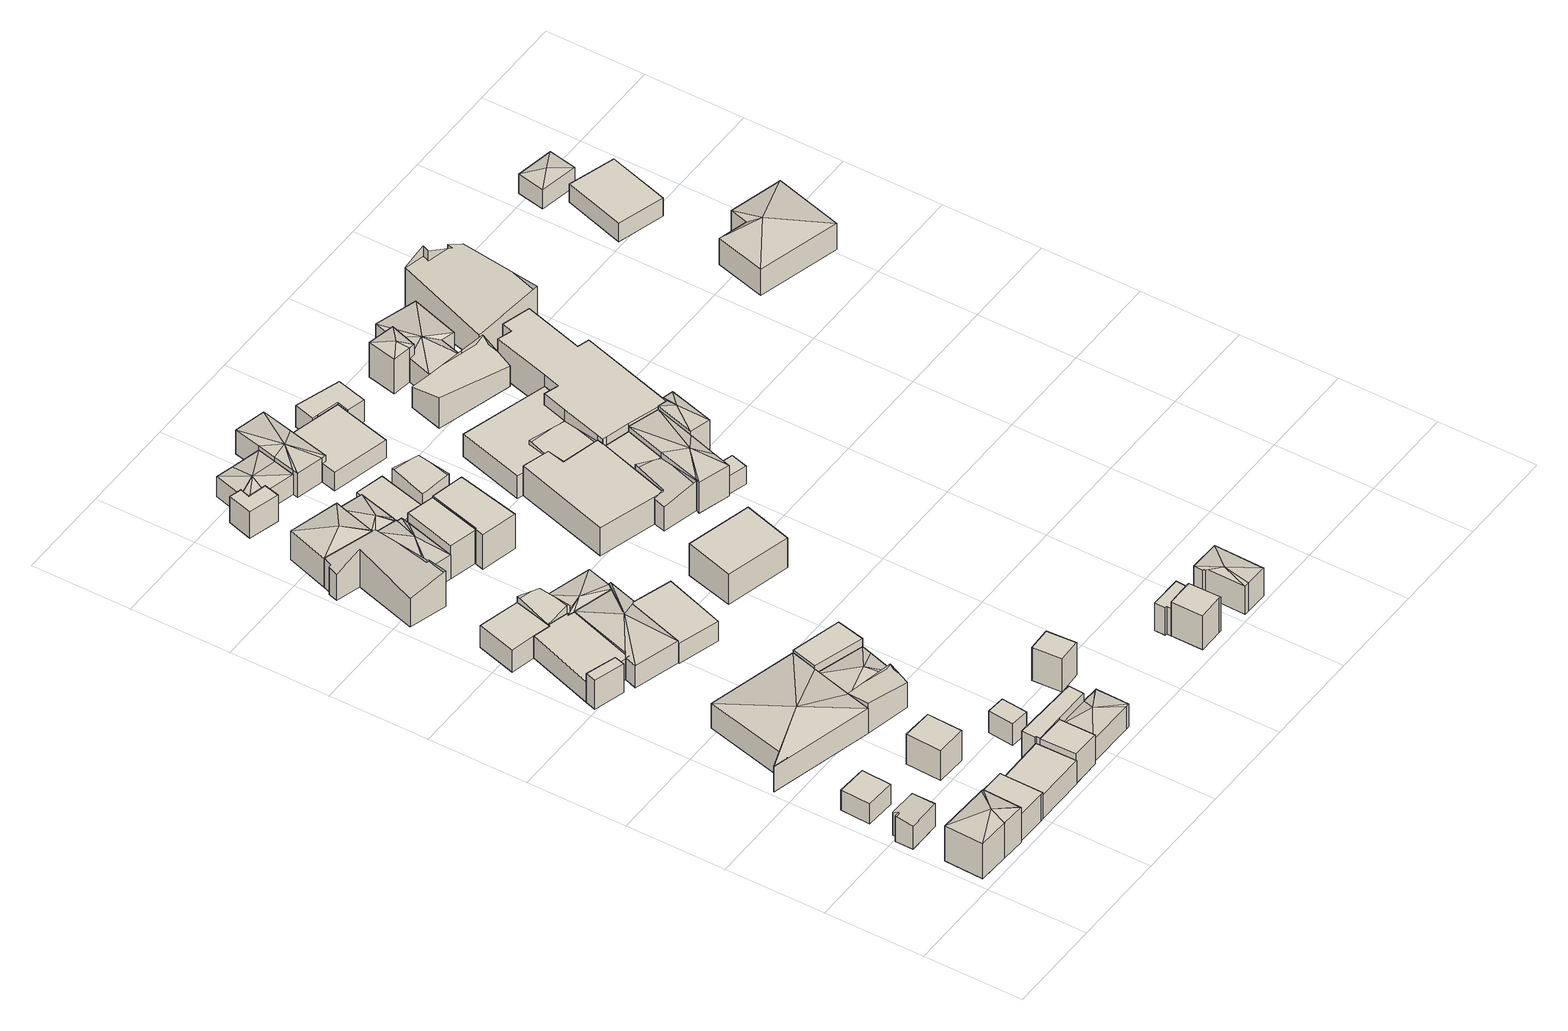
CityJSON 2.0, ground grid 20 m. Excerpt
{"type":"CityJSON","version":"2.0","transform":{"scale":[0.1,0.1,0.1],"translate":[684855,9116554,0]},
"CityObjects":{
"building1":{"type":"Building","attributes":{"Building Type":"Residential","Roof Shape":"hip","Roof Material":"Concrete Glazed Tile","Roof Material Code":"1","Roof Direction":"west","Building Height":7.99,"Roof Slope":28.2,"Footprint Area":88.3,"Solar PV Capacity Low":11.06,"Solar PV Capacity High":14.52,"Solar Annual Energy Low":15941,"Solar Annual Energy High":21009,"Suitable PV Area":66},"geometry":[{"type":"MultiSurface","lod":"2.2","boundaries":[[[0,1,2,3,4,5,6]],[[6,5,7,8]],[[5,4,9,7]],[[4,3,10,9]],[[3,2,11,10]],[[2,1,12,11]],[[1,0,13,12]],[[0,6,8,13]],[[8,7,14]],[[7,9,14]],[[9,10,14]],[[10,11,14]],[[11,12,14]],[[12,13,14]],[[13,8,14]]]}]},
"building2":{"type":"Building","attributes":{"Building Type":"Residential","Roof Shape":"gable","Roof Material":"Concrete Glazed Tile","Roof Material Code":"1","Roof Direction":"west","Building Height":5.23,"Roof Slope":26.5,"Footprint Area":31.13,"Solar PV Capacity Low":3.9,"Solar PV Capacity High":5.12,"Solar Annual Energy Low":5621,"Solar Annual Energy High":7408,"Suitable PV Area":23.27},"geometry":[{"type":"MultiSurface","lod":"2.2","boundaries":[[[15,16,17,18,19,20]],[[20,19,21,22]],[[19,18,23,21]],[[18,17,24,23]],[[17,16,25,24]],[[16,15,26,25]],[[15,20,22,26]],[[22,21,23,24,25,26]]]}]},
"building3":{"type":"Building","attributes":{"Building Type":"Residential","Roof Shape":"flat","Roof Material":"Concrete Glazed Tile","Roof Material Code":"1","Roof Direction":"west","Building Height":4.61,"Roof Slope":7.3,"Footprint Area":36.69,"Solar PV Capacity Low":4.59,"Solar PV Capacity High":6.03,"Solar Annual Energy Low":6623,"Solar Annual Energy High":8729,"Suitable PV Area":27.42},"geometry":[{"type":"MultiSurface","lod":"2.2","boundaries":[[[27,28,29,30]],[[30,29,31,32]],[[29,28,33,31]],[[28,27,34,33]],[[27,30,32,34]],[[32,31,33,34]]]}]},
"building4":{"type":"Building","attributes":{"Building Type":"Residential","Roof Shape":"flat","Roof Material":"Concrete Glazed Tile","Roof Material Code":"1","Roof Direction":"west","Building Height":6.08,"Roof Slope":7.1,"Footprint Area":59.67,"Solar PV Capacity Low":7.47,"Solar PV Capacity High":9.81,"Solar Annual Energy Low":10773,"Solar Annual Energy High":14198,"Suitable PV Area":44.6},"geometry":[{"type":"MultiSurface","lod":"2.2","boundaries":[[[35,0,6,5,36,37,38,39]],[[39,38,40,41]],[[38,37,42,40]],[[37,36,43,42]],[[36,5,44,43]],[[5,6,45,44]],[[6,0,46,45]],[[0,35,47,46]],[[35,39,41,47]],[[41,40,42,43,44,45,46,47]]]}]},
"building5":{"type":"Building","attributes":{"Building Type":"Residential","Roof Shape":"flat","Roof Material":"Concrete Glazed Tile","Roof Material Code":"1","Roof Direction":"west","Building Height":5.4,"Roof Slope":7,"Footprint Area":84.44,"Solar PV Capacity Low":10.57,"Solar PV Capacity High":13.89,"Solar Annual Energy Low":15244,"Solar Annual Energy High":20091,"Suitable PV Area":63.12},"geometry":[{"type":"MultiSurface","lod":"2.2","boundaries":[[[48,49,50,51,38,37,52]],[[52,37,53,54]],[[37,38,55,53]],[[38,51,56,55]],[[51,50,57,56]],[[50,49,58,57]],[[49,48,59,58]],[[48,52,54,59]],[[54,53,55,56,57,58,59]]]}]},
"building6":{"type":"Building","attributes":{"Building Type":"Residential","Roof Shape":"hip","Roof Material":"Clay Tile Shingle","Roof Material Code":"3","Roof Direction":"northwest","Building Height":5.74,"Roof Slope":23.3,"Footprint Area":352.39,"Solar PV Capacity Low":44.12,"Solar PV Capacity High":57.95,"Solar Annual Energy Low":63621,"Solar Annual Energy High":83847,"Suitable PV Area":263.41},"geometry":[{"type":"MultiSurface","lod":"2.2","boundaries":[[[60,61,62,63,64,65,66,67]],[[67,66,68,69]],[[66,65,70,68]],[[65,64,71,70]],[[64,63,72,71]],[[63,62,73,72]],[[62,61,74,73]],[[61,60,75,74]],[[60,67,69,75]],[[69,68,76]],[[68,70,76]],[[70,71,76]],[[71,72,76]],[[72,73,76]],[[73,74,76]],[[74,75,76]],[[75,69,76]]]}]},
"building7":{"type":"Building","attributes":{"Building Type":"Residential","Roof Shape":"flat","Roof Material":"Concrete Glazed Tile","Roof Material Code":"1","Roof Direction":"northwest","Building Height":6.63,"Roof Slope":11.6,"Footprint Area":14.62,"Solar PV Capacity Low":1.83,"Solar PV Capacity High":2.4,"Solar Annual Energy Low":2640,"Solar Annual Energy High":3479,"Suitable PV Area":10.93},"geometry":[{"type":"MultiSurface","lod":"2.2","boundaries":[[[77,78,79,80]],[[80,79,81,82]],[[79,78,83,81]],[[78,77,84,83]],[[77,80,82,84]],[[82,81,83,84]]]}]},
"building8":{"type":"Building","attributes":{"Building Type":"Residential","Roof Shape":"gable","Roof Material":"Concrete Glazed Tile","Roof Material Code":"1","Roof Direction":"west","Building Height":6.76,"Roof Slope":25.6,"Footprint Area":44.11,"Solar PV Capacity Low":5.52,"Solar PV Capacity High":7.25,"Solar Annual Energy Low":7965,"Solar Annual Energy High":10497,"Suitable PV Area":32.98},"geometry":[{"type":"MultiSurface","lod":"2.2","boundaries":[[[85,86,87,88]],[[88,87,89,90]],[[87,86,91,89]],[[86,85,92,91]],[[85,88,90,92]],[[90,89,91,92]]]}]},
"building9":{"type":"Building","attributes":{"Building Type":"Residential","Roof Shape":"shed","Roof Material":"Concrete Glazed Tile","Roof Material Code":"1","Roof Direction":"west","Building Height":6.59,"Roof Slope":15.9,"Footprint Area":43.12,"Solar PV Capacity Low":5.4,"Solar PV Capacity High":7.09,"Solar Annual Energy Low":7786,"Solar Annual Energy High":10261,"Suitable PV Area":32.23},"geometry":[{"type":"MultiSurface","lod":"2.2","boundaries":[[[49,48,93,94,95]],[[95,94,96,97]],[[94,93,98,96]],[[93,48,99,98]],[[48,49,100,99]],[[49,95,97,100]],[[97,96,98,99,100]]]}]},
"building10":{"type":"Building","attributes":{"Building Type":"Residential","Roof Shape":"shed","Roof Material":"Concrete Glazed Tile","Roof Material Code":"1","Roof Direction":"northwest","Building Height":4.65,"Roof Slope":14.6,"Footprint Area":137.01,"Solar PV Capacity Low":17.15,"Solar PV Capacity High":22.53,"Solar Annual Energy Low":24736,"Solar Annual Energy High":32600,"Suitable PV Area":102.42},"geometry":[{"type":"MultiSurface","lod":"2.2","boundaries":[[[101,102,103,104,105,106,78,77,107,108]],[[108,107,109,110]],[[107,77,111,109]],[[77,78,112,111]],[[78,106,113,112]],[[106,105,114,113]],[[105,104,115,114]],[[104,103,116,115]],[[103,102,117,116]],[[102,101,118,117]],[[101,108,110,118]],[[110,109,111,112,113,114,115,116,117,118]]]}]},
"building11":{"type":"Building","attributes":{"Building Type":"Residential","Roof Shape":"flat","Roof Material":"Concrete Glazed Tile","Roof Material Code":"1","Roof Direction":"northwest","Building Height":5.04,"Roof Slope":7.4,"Footprint Area":71.45,"Solar PV Capacity Low":8.95,"Solar PV Capacity High":11.75,"Solar Annual Energy Low":12900,"Solar Annual Energy High":17001,"Suitable PV Area":53.41},"geometry":[{"type":"MultiSurface","lod":"2.2","boundaries":[[[106,105,104,119,120,121]],[[121,120,122,123]],[[120,119,124,122]],[[119,104,115,124]],[[104,105,114,115]],[[105,106,113,114]],[[106,121,123,113]],[[123,122,124,115,114,113]]]}]},
"building12":{"type":"Building","attributes":{"Building Type":"Residential","Roof Shape":"gable","Roof Material":"Concrete Glazed Tile","Roof Material Code":"1","Roof Direction":"northwest","Building Height":5.82,"Roof Slope":29.5,"Footprint Area":41.67,"Solar PV Capacity Low":5.22,"Solar PV Capacity High":6.85,"Solar Annual Energy Low":7524,"Solar Annual Energy High":9915,"Suitable PV Area":31.15},"geometry":[{"type":"MultiSurface","lod":"2.2","boundaries":[[[125,65,64,126]],[[126,64,127,128]],[[64,65,129,127]],[[65,125,130,129]],[[125,126,128,130]],[[128,127,129,130]]]}]},
"building13":{"type":"Building","attributes":{"Building Type":"Residential","Roof Shape":"flat","Roof Material":"Concrete Glazed Tile","Roof Material Code":"1","Roof Direction":"west","Building Height":6.92,"Roof Slope":11,"Footprint Area":46.68,"Solar PV Capacity Low":5.84,"Solar PV Capacity High":7.68,"Solar Annual Energy Low":8428,"Solar Annual Energy High":11108,"Suitable PV Area":34.9},"geometry":[{"type":"MultiSurface","lod":"2.2","boundaries":[[[131,51,50,49,95,132,133]],[[133,132,134,135]],[[132,95,136,134]],[[95,49,137,136]],[[49,50,138,137]],[[50,51,139,138]],[[51,131,140,139]],[[131,133,135,140]],[[135,134,136,137,138,139,140]]]}]},
"building14":{"type":"Building","attributes":{"Building Type":"Residential","Roof Shape":"flat","Roof Material":"Concrete Glazed Tile","Roof Material Code":"1","Roof Direction":"west","Building Height":4.98,"Roof Slope":7.5,"Footprint Area":20.24,"Solar PV Capacity Low":2.53,"Solar PV Capacity High":3.33,"Solar Annual Energy Low":3654,"Solar Annual Energy High":4816,"Suitable PV Area":15.13},"geometry":[{"type":"MultiSurface","lod":"2.2","boundaries":[[[141,142,143,144]],[[144,143,145,146]],[[143,142,147,145]],[[142,141,148,147]],[[141,144,146,148]],[[146,145,147,148]]]}]},
"building15":{"type":"Building","attributes":{"Building Type":"Residential","Roof Shape":"hip","Roof Material":"Concrete Glazed Tile","Roof Material Code":"1","Roof Direction":"northwest","Building Height":5.05,"Roof Slope":20.2,"Footprint Area":156.45,"Solar PV Capacity Low":19.59,"Solar PV Capacity High":25.73,"Solar Annual Energy Low":28246,"Solar Annual Energy High":37226,"Suitable PV Area":116.95},"geometry":[{"type":"MultiSurface","lod":"2.2","boundaries":[[[149,150,151,152,153,154,101,108,107,155]],[[155,107,156,157]],[[107,108,158,156]],[[108,101,159,158]],[[101,154,160,159]],[[154,153,161,160]],[[153,152,162,161]],[[152,151,163,162]],[[151,150,164,163]],[[150,149,165,164]],[[149,155,157,165]],[[157,156,166]],[[156,158,166]],[[158,159,166]],[[159,160,166]],[[160,161,166]],[[161,162,166]],[[162,163,166]],[[163,164,166]],[[164,165,166]],[[165,157,166]]]}]},
"building16":{"type":"Building","attributes":{"Building Type":"Residential","Roof Shape":"hip","Roof Material":"Concrete Glazed Tile","Roof Material Code":"1","Roof Direction":"northwest","Building Height":4.49,"Roof Slope":21.4,"Footprint Area":89.63,"Solar PV Capacity Low":11.22,"Solar PV Capacity High":14.74,"Solar Annual Energy Low":16183,"Solar Annual Energy High":21327,"Suitable PV Area":67},"geometry":[{"type":"MultiSurface","lod":"2.2","boundaries":[[[66,65,125,167,168,169]],[[169,168,170,171]],[[168,167,172,170]],[[167,125,173,172]],[[125,65,174,173]],[[65,66,175,174]],[[66,169,171,175]],[[171,170,176]],[[170,172,176]],[[172,173,176]],[[173,174,176]],[[174,175,176]],[[175,171,176]]]}]},
"building17":{"type":"Building","attributes":{"Building Type":"Residential","Roof Shape":"hip","Roof Material":"Clay Tile Shingle","Roof Material Code":"3","Roof Direction":"west","Building Height":5.19,"Roof Slope":25.9,"Footprint Area":73.91,"Solar PV Capacity Low":9.25,"Solar PV Capacity High":12.15,"Solar Annual Energy Low":13344,"Solar Annual Energy High":17587,"Suitable PV Area":55.25},"geometry":[{"type":"MultiSurface","lod":"2.2","boundaries":[[[177,132,95,94,178,179,180]],[[180,179,181,182]],[[179,178,183,181]],[[178,94,184,183]],[[94,95,185,184]],[[95,132,186,185]],[[132,177,187,186]],[[177,180,182,187]],[[182,181,188]],[[181,183,188]],[[183,184,188]],[[184,185,188]],[[185,186,188]],[[186,187,188]],[[187,182,188]]]}]},
"building18":{"type":"Building","attributes":{"Building Type":"Residential","Roof Shape":"gable","Roof Material":"Concrete Glazed Tile","Roof Material Code":"1","Roof Direction":"northwest","Building Height":5.12,"Roof Slope":34.9,"Footprint Area":38,"Solar PV Capacity Low":4.76,"Solar PV Capacity High":6.25,"Solar Annual Energy Low":6860,"Solar Annual Energy High":9041,"Suitable PV Area":28.4},"geometry":[{"type":"MultiSurface","lod":"2.2","boundaries":[[[119,104,103,189,190,191]],[[191,190,192,193]],[[190,189,194,192]],[[189,103,195,194]],[[103,104,196,195]],[[104,119,197,196]],[[119,191,193,197]],[[193,192,194,195,196,197]]]}]},
"building19":{"type":"Building","attributes":{"Building Type":"Residential","Roof Shape":"gable","Roof Material":"Concrete Glazed Tile","Roof Material Code":"1","Roof Direction":"northwest","Building Height":6.01,"Roof Slope":30.3,"Footprint Area":146.76,"Solar PV Capacity Low":18.38,"Solar PV Capacity High":24.14,"Solar Annual Energy Low":26497,"Solar Annual Energy High":34921,"Suitable PV Area":109.71},"geometry":[{"type":"MultiSurface","lod":"2.2","boundaries":[[[198,199,200,201,202,203,204,205,206,207,208,209]],[[209,208,210,211]],[[208,207,212,210]],[[207,206,213,212]],[[206,205,214,213]],[[205,204,215,214]],[[204,203,216,215]],[[203,202,217,216]],[[202,201,218,217]],[[201,200,219,218]],[[200,199,220,219]],[[199,198,221,220]],[[198,209,211,221]],[[211,210,212,213,214,215,216,217,218,219,220,221]]]}]},
"building20":{"type":"Building","attributes":{"Building Type":"Residential","Roof Shape":"flat","Roof Material":"Concrete Glazed Tile","Roof Material Code":"1","Roof Direction":"northwest","Building Height":6.27,"Roof Slope":13.9,"Footprint Area":59.75,"Solar PV Capacity Low":7.48,"Solar PV Capacity High":9.83,"Solar Annual Energy Low":10787,"Solar Annual Energy High":14216,"Suitable PV Area":44.66},"geometry":[{"type":"MultiSurface","lod":"2.2","boundaries":[[[169,222,67,66]],[[66,67,223,224]],[[67,222,225,223]],[[222,169,226,225]],[[169,66,224,226]],[[224,223,225,226]]]}]},
"building21":{"type":"Building","attributes":{"Building Type":"Residential","Roof Shape":"shed","Roof Material":"Concrete Glazed Tile","Roof Material Code":"1","Roof Direction":"northwest","Building Height":4.55,"Roof Slope":19.4,"Footprint Area":109.95,"Solar PV Capacity Low":13.77,"Solar PV Capacity High":18.08,"Solar Annual Energy Low":19850,"Solar Annual Energy High":26161,"Suitable PV Area":82.18},"geometry":[{"type":"MultiSurface","lod":"2.2","boundaries":[[[149,227,228,229,151,150]],[[150,151,163,164]],[[151,229,230,163]],[[229,228,231,230]],[[228,227,232,231]],[[227,149,233,232]],[[149,150,164,233]],[[164,163,230,231,232,233]]]}]},
"building22":{"type":"Building","attributes":{"Building Type":"Residential","Roof Shape":"hip","Roof Material":"Concrete Glazed Tile","Roof Material Code":"1","Roof Direction":"northwest","Building Height":4.91,"Roof Slope":20.5,"Footprint Area":61.38,"Solar PV Capacity Low":7.68,"Solar PV Capacity High":10.09,"Solar Annual Energy Low":11081,"Solar Annual Energy High":14604,"Suitable PV Area":45.88},"geometry":[{"type":"MultiSurface","lod":"2.2","boundaries":[[[190,189,103,102,101,154,153,234]],[[234,153,235,236]],[[153,154,237,235]],[[154,101,118,237]],[[101,102,238,118]],[[102,103,239,238]],[[103,189,240,239]],[[189,190,241,240]],[[190,234,236,241]],[[236,235,242]],[[235,237,242]],[[237,118,242]],[[118,238,242]],[[238,239,242]],[[239,240,242]],[[240,241,242]],[[241,236,242]]]}]},
"building23":{"type":"Building","attributes":{"Building Type":"Residential","Roof Shape":"hip","Roof Material":"Concrete Glazed Tile","Roof Material Code":"1","Roof Direction":"northwest","Building Height":6.62,"Roof Slope":29.3,"Footprint Area":96.75,"Solar PV Capacity Low":12.11,"Solar PV Capacity High":15.91,"Solar Annual Energy Low":17467,"Solar Annual Energy High":23020,"Suitable PV Area":72.32},"geometry":[{"type":"MultiSurface","lod":"2.2","boundaries":[[[243,204,203,202,244]],[[244,202,245,246]],[[202,203,216,245]],[[203,204,247,216]],[[204,243,248,247]],[[243,244,246,248]],[[246,245,249]],[[245,216,249]],[[216,247,249]],[[247,248,249]],[[248,246,249]]]}]},
"building24":{"type":"Building","attributes":{"Building Type":"Residential","Roof Shape":"hip","Roof Material":"Clay Tile Shingle","Roof Material Code":"3","Roof Direction":"northwest","Building Height":5.55,"Roof Slope":25.4,"Footprint Area":71.51,"Solar PV Capacity Low":8.95,"Solar PV Capacity High":11.76,"Solar Annual Energy Low":12911,"Solar Annual Energy High":17015,"Suitable PV Area":53.45},"geometry":[{"type":"MultiSurface","lod":"2.2","boundaries":[[[250,251,252,253,201,200,199,254]],[[254,199,255,256]],[[199,200,257,255]],[[200,201,258,257]],[[201,253,259,258]],[[253,252,260,259]],[[252,251,261,260]],[[251,250,262,261]],[[250,254,256,262]],[[256,255,263]],[[255,257,263]],[[257,258,263]],[[258,259,263]],[[259,260,263]],[[260,261,263]],[[261,262,263]],[[262,256,263]]]}]},
"building25":{"type":"Building","attributes":{"Building Type":"Residential","Roof Shape":"flat","Roof Material":"Concrete Glazed Tile","Roof Material Code":"1","Roof Direction":"northwest","Building Height":6,"Roof Slope":6,"Footprint Area":24.94,"Solar PV Capacity Low":3.12,"Solar PV Capacity High":4.1,"Solar Annual Energy Low":4503,"Solar Annual Energy High":5934,"Suitable PV Area":18.64},"geometry":[{"type":"MultiSurface","lod":"2.2","boundaries":[[[264,265,266,267,268,269,270]],[[270,269,271,272]],[[269,268,273,271]],[[268,267,274,273]],[[267,266,275,274]],[[266,265,276,275]],[[265,264,277,276]],[[264,270,272,277]],[[272,271,273,274,275,276,277]]]}]},
"building26":{"type":"Building","attributes":{"Building Type":"Residential","Roof Shape":"shed","Roof Material":"Concrete Glazed Tile","Roof Material Code":"1","Roof Direction":"west","Building Height":7.41,"Roof Slope":18.5,"Footprint Area":28.91,"Solar PV Capacity Low":3.62,"Solar PV Capacity High":4.75,"Solar Annual Energy Low":5220,"Solar Annual Energy High":6879,"Suitable PV Area":21.61},"geometry":[{"type":"MultiSurface","lod":"2.2","boundaries":[[[278,279,280,281]],[[281,280,282,283]],[[280,279,284,282]],[[279,278,285,284]],[[278,281,283,285]],[[283,282,284,285]]]}]},
"building27":{"type":"Building","attributes":{"Building Type":"Residential","Roof Shape":"flat","Roof Material":"Concrete Glazed Tile","Roof Material Code":"1","Roof Direction":"northwest","Building Height":7.62,"Roof Slope":11.4,"Footprint Area":63.99,"Solar PV Capacity Low":8.01,"Solar PV Capacity High":10.52,"Solar Annual Energy Low":11554,"Solar Annual Energy High":15227,"Suitable PV Area":47.84},"geometry":[{"type":"MultiSurface","lod":"2.2","boundaries":[[[250,254,286,287,288]],[[288,287,289,290]],[[287,286,291,289]],[[286,254,292,291]],[[254,250,293,292]],[[250,288,290,293]],[[290,289,291,292,293]]]}]},
"building28":{"type":"Building","attributes":{"Building Type":"Residential","Roof Shape":"hip","Roof Material":"Concrete Glazed Tile","Roof Material Code":"1","Roof Direction":"northwest","Building Height":5.23,"Roof Slope":26.1,"Footprint Area":50.46,"Solar PV Capacity Low":6.32,"Solar PV Capacity High":8.3,"Solar Annual Energy Low":9110,"Solar Annual Energy High":12006,"Suitable PV Area":37.72},"geometry":[{"type":"MultiSurface","lod":"2.2","boundaries":[[[294,295,244,202,201,253,296]],[[296,253,297,298]],[[253,201,299,297]],[[201,202,300,299]],[[202,244,301,300]],[[244,295,302,301]],[[295,294,303,302]],[[294,296,298,303]],[[298,297,304]],[[297,299,304]],[[299,300,304]],[[300,301,304]],[[301,302,304]],[[302,303,304]],[[303,298,304]]]}]},
"building29":{"type":"Building","attributes":{"Building Type":"Residential","Roof Shape":"flat","Roof Material":"Concrete Glazed Tile","Roof Material Code":"1","Roof Direction":"northwest","Building Height":7.86,"Roof Slope":10.2,"Footprint Area":92.59,"Solar PV Capacity Low":11.59,"Solar PV Capacity High":15.23,"Solar Annual Energy Low":16717,"Solar Annual Energy High":22031,"Suitable PV Area":69.21},"geometry":[{"type":"MultiSurface","lod":"2.2","boundaries":[[[305,288,287,286,306,307]],[[307,306,308,309]],[[306,286,310,308]],[[286,287,311,310]],[[287,288,312,311]],[[288,305,313,312]],[[305,307,309,313]],[[309,308,310,311,312,313]]]}]},
"building30":{"type":"Building","attributes":{"Building Type":"Residential","Roof Shape":"hip","Roof Material":"Concrete Glazed Tile","Roof Material Code":"1","Roof Direction":"northwest","Building Height":4.57,"Roof Slope":20.4,"Footprint Area":84.65,"Solar PV Capacity Low":10.6,"Solar PV Capacity High":13.92,"Solar Annual Energy Low":15284,"Solar Annual Energy High":20143,"Suitable PV Area":63.28},"geometry":[{"type":"MultiSurface","lod":"2.2","boundaries":[[[264,314,315,316,317,318,267,266,265]],[[265,266,319,320]],[[266,267,321,319]],[[267,318,322,321]],[[318,317,323,322]],[[317,316,324,323]],[[316,315,325,324]],[[315,314,326,325]],[[314,264,327,326]],[[264,265,320,327]],[[320,319,328]],[[319,321,328]],[[321,322,328]],[[322,323,328]],[[323,324,328]],[[324,325,328]],[[325,326,328]],[[326,327,328]],[[327,320,328]]]}]},
"building31":{"type":"Building","attributes":{"Building Type":"Residential","Roof Shape":"shed","Roof Material":"Concrete Glazed Tile","Roof Material Code":"1","Roof Direction":"northwest","Building Height":4.54,"Roof Slope":11.6,"Footprint Area":64.78,"Solar PV Capacity Low":8.11,"Solar PV Capacity High":10.65,"Solar Annual Energy Low":11695,"Solar Annual Energy High":15413,"Suitable PV Area":48.42},"geometry":[{"type":"MultiSurface","lod":"2.2","boundaries":[[[329,330,331,332,295,294,296,253,252,251,333]],[[333,251,334,335]],[[251,252,336,334]],[[252,253,337,336]],[[253,296,338,337]],[[296,294,339,338]],[[294,295,340,339]],[[295,332,341,340]],[[332,331,342,341]],[[331,330,343,342]],[[330,329,344,343]],[[329,333,335,344]],[[335,334,336,337,338,339,340,341,342,343,344]]]}]},
"building32":{"type":"Building","attributes":{"Building Type":"Residential","Roof Shape":"shed","Roof Material":"Concrete Glazed Tile","Roof Material Code":"1","Roof Direction":"northwest","Building Height":6.84,"Roof Slope":18.6,"Footprint Area":134.84,"Solar PV Capacity Low":16.88,"Solar PV Capacity High":22.17,"Solar Annual Energy Low":24344,"Solar Annual Energy High":32084,"Suitable PV Area":100.79},"geometry":[{"type":"MultiSurface","lod":"2.2","boundaries":[[[345,346,347,348]],[[348,347,349,350]],[[347,346,351,349]],[[346,345,352,351]],[[345,348,350,352]],[[350,349,351,352]]]}]},
"building33":{"type":"Building","attributes":{"Building Type":"Residential","Roof Shape":"gable","Roof Material":"Concrete Glazed Tile","Roof Material Code":"1","Roof Direction":"northwest","Building Height":7.3,"Roof Slope":26.1,"Footprint Area":46.14,"Solar PV Capacity Low":5.78,"Solar PV Capacity High":7.59,"Solar Annual Energy Low":8330,"Solar Annual Energy High":10979,"Suitable PV Area":34.49},"geometry":[{"type":"MultiSurface","lod":"2.2","boundaries":[[[330,329,353,354]],[[354,353,355,356]],[[353,329,357,355]],[[329,330,358,357]],[[330,354,356,358]],[[356,355,357,358]]]}]},
"building34":{"type":"Building","attributes":{"Building Type":"Residential","Roof Shape":"hip","Roof Material":"Concrete Glazed Tile","Roof Material Code":"1","Roof Direction":"northwest","Building Height":5.54,"Roof Slope":22.3,"Footprint Area":100.33,"Solar PV Capacity Low":12.56,"Solar PV Capacity High":16.5,"Solar Annual Energy Low":18114,"Solar Annual Energy High":23873,"Suitable PV Area":75},"geometry":[{"type":"MultiSurface","lod":"2.2","boundaries":[[[359,316,315,314,360,361,362,363,364]],[[364,363,365,366]],[[363,362,367,365]],[[362,361,368,367]],[[361,360,369,368]],[[360,314,370,369]],[[314,315,371,370]],[[315,316,372,371]],[[316,359,373,372]],[[359,364,366,373]],[[366,365,374]],[[365,367,374]],[[367,368,374]],[[368,369,374]],[[369,370,374]],[[370,371,374]],[[371,372,374]],[[372,373,374]],[[373,366,374]]]}]},
"building35":{"type":"Building","attributes":{"Building Type":"Residential","Roof Shape":"gable","Roof Material":"Clay Tile Shingle","Roof Material Code":"3","Roof Direction":"west","Building Height":7.8,"Roof Slope":29.3,"Footprint Area":35.26,"Solar PV Capacity Low":4.41,"Solar PV Capacity High":5.8,"Solar Annual Energy Low":6366,"Solar Annual Energy High":8390,"Suitable PV Area":26.36},"geometry":[{"type":"MultiSurface","lod":"2.2","boundaries":[[[375,376,377,378,379,380,381,382]],[[382,381,383,384]],[[381,380,385,383]],[[380,379,386,385]],[[379,378,387,386]],[[378,377,388,387]],[[377,376,389,388]],[[376,375,390,389]],[[375,382,384,390]],[[384,383,385,386,387,388,389,390]]]}]},
"building36":{"type":"Building","attributes":{"Building Type":"Residential","Roof Shape":"shed","Roof Material":"Clay Tile Shingle","Roof Material Code":"3","Roof Direction":"northwest","Building Height":6.27,"Roof Slope":15.2,"Footprint Area":253.35,"Solar PV Capacity Low":31.72,"Solar PV Capacity High":41.66,"Solar Annual Energy Low":45741,"Solar Annual Energy High":60283,"Suitable PV Area":189.38},"geometry":[{"type":"MultiSurface","lod":"2.2","boundaries":[[[391,392,393,394,395,396,397,398,399,400,401]],[[401,400,402,403]],[[400,399,404,402]],[[399,398,405,404]],[[398,397,406,405]],[[397,396,407,406]],[[396,395,408,407]],[[395,394,409,408]],[[394,393,410,409]],[[393,392,411,410]],[[392,391,412,411]],[[391,401,403,412]],[[403,402,404,405,406,407,408,409,410,411,412]]]}]},
"building37":{"type":"Building","attributes":{"Building Type":"Residential","Roof Shape":"flat","Roof Material":"Concrete Glazed Tile","Roof Material Code":"1","Roof Direction":"west","Building Height":6.32,"Roof Slope":5.3,"Footprint Area":19.02,"Solar PV Capacity Low":2.38,"Solar PV Capacity High":3.13,"Solar Annual Energy Low":3434,"Solar Annual Energy High":4525,"Suitable PV Area":14.22},"geometry":[{"type":"MultiSurface","lod":"2.2","boundaries":[[[413,414,415,377,376,375,416,417,418]],[[418,417,419,420]],[[417,416,421,419]],[[416,375,422,421]],[[375,376,423,422]],[[376,377,424,423]],[[377,415,425,424]],[[415,414,426,425]],[[414,413,427,426]],[[413,418,420,427]],[[420,419,421,422,423,424,425,426,427]]]}]},
"building38":{"type":"Building","attributes":{"Building Type":"Residential","Roof Shape":"shed","Roof Material":"Concrete Glazed Tile","Roof Material Code":"1","Roof Direction":"northwest","Building Height":4.11,"Roof Slope":18.4,"Footprint Area":134.84,"Solar PV Capacity Low":16.88,"Solar PV Capacity High":22.17,"Solar Annual Energy Low":24344,"Solar Annual Energy High":32084,"Suitable PV Area":100.79},"geometry":[{"type":"MultiSurface","lod":"2.2","boundaries":[[[428,429,363,362,361,430,431,432,433,434]],[[434,433,435,436]],[[433,432,437,435]],[[432,431,438,437]],[[431,430,439,438]],[[430,361,440,439]],[[361,362,441,440]],[[362,363,442,441]],[[363,429,443,442]],[[429,428,444,443]],[[428,434,436,444]],[[436,435,437,438,439,440,441,442,443,444]]]}]},
"building39":{"type":"Building","attributes":{"Building Type":"Residential","Roof Shape":"gable","Roof Material":"Concrete Glazed Tile","Roof Material Code":"1","Roof Direction":"northwest","Building Height":5.55,"Roof Slope":27.6,"Footprint Area":57.79,"Solar PV Capacity Low":7.24,"Solar PV Capacity High":9.5,"Solar Annual Energy Low":10434,"Solar Annual Energy High":13751,"Suitable PV Area":43.2},"geometry":[{"type":"MultiSurface","lod":"2.2","boundaries":[[[445,446,391,401,400,447]],[[447,400,448,449]],[[400,401,450,448]],[[401,391,451,450]],[[391,446,452,451]],[[446,445,453,452]],[[445,447,449,453]],[[449,448,450,451,452,453]]]}]},
"building40":{"type":"Building","attributes":{"Building Type":"Residential","Roof Shape":"flat","Roof Material":"Concrete Glazed Tile","Roof Material Code":"1","Roof Direction":"northwest","Building Height":4.94,"Roof Slope":13,"Footprint Area":48.48,"Solar PV Capacity Low":6.07,"Solar PV Capacity High":7.97,"Solar Annual Energy Low":8753,"Solar Annual Energy High":11536,"Suitable PV Area":36.24},"geometry":[{"type":"MultiSurface","lod":"2.2","boundaries":[[[429,428,434,432,433,454,455,456,457]],[[457,456,458,459]],[[456,455,460,458]],[[455,454,461,460]],[[454,433,462,461]],[[433,432,463,462]],[[432,434,464,463]],[[434,428,465,464]],[[428,429,466,465]],[[429,457,459,466]],[[459,458,460,461,462,463,464,465,466]]]}]},
"building41":{"type":"Building","attributes":{"Building Type":"Residential","Roof Shape":"gable","Roof Material":"Clay Tile Shingle","Roof Material Code":"3","Roof Direction":"northwest","Building Height":4.99,"Roof Slope":31.3,"Footprint Area":68.55,"Solar PV Capacity Low":8.58,"Solar PV Capacity High":11.27,"Solar Annual Energy Low":12376,"Solar Annual Energy High":16310,"Suitable PV Area":51.24},"geometry":[{"type":"MultiSurface","lod":"2.2","boundaries":[[[467,396,395,394,468]],[[468,394,469,470]],[[394,395,471,469]],[[395,396,472,471]],[[396,467,473,472]],[[467,468,470,473]],[[470,469,471,472,473]]]}]},
"building42":{"type":"Building","attributes":{"Building Type":"Residential","Roof Shape":"flat","Roof Material":"Concrete Glazed Tile","Roof Material Code":"1","Roof Direction":"northwest","Building Height":5.84,"Roof Slope":9.6,"Footprint Area":48.88,"Solar PV Capacity Low":6.12,"Solar PV Capacity High":8.04,"Solar Annual Energy Low":8824,"Solar Annual Energy High":11630,"Suitable PV Area":36.54},"geometry":[{"type":"MultiSurface","lod":"2.2","boundaries":[[[446,474,475,392,391]],[[391,392,476,477]],[[392,475,478,476]],[[475,474,479,478]],[[474,446,480,479]],[[446,391,477,480]],[[477,476,478,479,480]]]}]},
"building43":{"type":"Building","attributes":{"Building Type":"Residential","Roof Shape":"hip","Roof Material":"Concrete Glazed Tile","Roof Material Code":"1","Roof Direction":"west","Building Height":6.42,"Roof Slope":25.5,"Footprint Area":57.57,"Solar PV Capacity Low":7.21,"Solar PV Capacity High":9.47,"Solar Annual Energy Low":10394,"Solar Annual Energy High":13698,"Suitable PV Area":43.03},"geometry":[{"type":"MultiSurface","lod":"2.2","boundaries":[[[481,482,483,484,485,486,487]],[[487,486,488,489]],[[486,485,490,488]],[[485,484,491,490]],[[484,483,492,491]],[[483,482,493,492]],[[482,481,494,493]],[[481,487,489,494]],[[489,488,495]],[[488,490,495]],[[490,491,495]],[[491,492,495]],[[492,493,495]],[[493,494,495]],[[494,489,495]]]}]},
"building44":{"type":"Building","attributes":{"Building Type":"Residential","Roof Shape":"flat","Roof Material":"Concrete Glazed Tile","Roof Material Code":"1","Roof Direction":"northwest","Building Height":5.24,"Roof Slope":14.8,"Footprint Area":181.92,"Solar PV Capacity Low":22.78,"Solar PV Capacity High":29.92,"Solar Annual Energy Low":32845,"Solar Annual Energy High":43287,"Suitable PV Area":135.99},"geometry":[{"type":"MultiSurface","lod":"2.2","boundaries":[[[496,497,398,397,396,467,468,498,499,500]],[[500,499,501,502]],[[499,498,503,501]],[[498,468,504,503]],[[468,467,505,504]],[[467,396,506,505]],[[396,397,507,506]],[[397,398,508,507]],[[398,497,509,508]],[[497,496,510,509]],[[496,500,502,510]],[[502,501,503,504,505,506,507,508,509,510]]]}]},
"building45":{"type":"Building","attributes":{"Building Type":"Residential","Roof Shape":"hip","Roof Material":"Clay Tile Shingle","Roof Material Code":"3","Roof Direction":"northwest","Building Height":6.96,"Roof Slope":24.3,"Footprint Area":122.15,"Solar PV Capacity Low":15.29,"Solar PV Capacity High":20.09,"Solar Annual Energy Low":22053,"Solar Annual Energy High":29064,"Suitable PV Area":91.3},"geometry":[{"type":"MultiSurface","lod":"2.2","boundaries":[[[511,512,513,514,474,446,445,515,516]],[[516,515,517,518]],[[515,445,519,517]],[[445,446,520,519]],[[446,474,521,520]],[[474,514,522,521]],[[514,513,523,522]],[[513,512,524,523]],[[512,511,525,524]],[[511,516,518,525]],[[518,517,526]],[[517,519,526]],[[519,520,526]],[[520,521,526]],[[521,522,526]],[[522,523,526]],[[523,524,526]],[[524,525,526]],[[525,518,526]]]}]},
"building46":{"type":"Building","attributes":{"Building Type":"Residential","Roof Shape":"shed","Roof Material":"Concrete Glazed Tile","Roof Material Code":"1","Roof Direction":"northwest","Building Height":4.09,"Roof Slope":10.2,"Footprint Area":14.82,"Solar PV Capacity Low":1.86,"Solar PV Capacity High":2.44,"Solar Annual Energy Low":2675,"Solar Annual Energy High":3526,"Suitable PV Area":11.08},"geometry":[{"type":"MultiSurface","lod":"2.2","boundaries":[[[512,511,527,528]],[[528,527,529,530]],[[527,511,531,529]],[[511,512,532,531]],[[512,528,530,532]],[[530,529,531,532]]]}]},
"building47":{"type":"Building","attributes":{"Building Type":"Residential","Roof Shape":"hip","Roof Material":"Concrete Glazed Tile","Roof Material Code":"1","Roof Direction":"northwest","Building Height":7.82,"Roof Slope":24.8,"Footprint Area":38.39,"Solar PV Capacity Low":4.81,"Solar PV Capacity High":6.31,"Solar Annual Energy Low":6930,"Solar Annual Energy High":9134,"Suitable PV Area":28.69},"geometry":[{"type":"MultiSurface","lod":"2.2","boundaries":[[[533,534,514,513,535,536]],[[536,535,537,538]],[[535,513,539,537]],[[513,514,540,539]],[[514,534,541,540]],[[534,533,542,541]],[[533,536,538,542]],[[538,537,543]],[[537,539,543]],[[539,540,543]],[[540,541,543]],[[541,542,543]],[[542,538,543]]]}]},
"building48":{"type":"Building","attributes":{"Building Type":"Residential","Roof Shape":"gable","Roof Material":"Concrete Glazed Tile","Roof Material Code":"1","Roof Direction":"northwest","Building Height":4.66,"Roof Slope":30.8,"Footprint Area":110.93,"Solar PV Capacity Low":13.89,"Solar PV Capacity High":18.24,"Solar Annual Energy Low":20027,"Solar Annual Energy High":26394,"Suitable PV Area":82.92},"geometry":[{"type":"MultiSurface","lod":"2.2","boundaries":[[[544,545,546,547,548,549]],[[549,548,550,551]],[[548,547,552,550]],[[547,546,553,552]],[[546,545,554,553]],[[545,544,555,554]],[[544,549,551,555]],[[551,550,552,553,554,555]]]}]},
"building49":{"type":"Building","attributes":{"Building Type":"Residential","Roof Shape":"hip","Roof Material":"Concrete Glazed Tile","Roof Material Code":"1","Roof Direction":"northwest","Building Height":7.93,"Roof Slope":28.8,"Footprint Area":31.64,"Solar PV Capacity Low":3.96,"Solar PV Capacity High":5.2,"Solar Annual Energy Low":5712,"Solar Annual Energy High":7528,"Suitable PV Area":23.65},"geometry":[{"type":"MultiSurface","lod":"2.2","boundaries":[[[556,557,558,559,560]],[[560,559,561,562]],[[559,558,563,561]],[[558,557,564,563]],[[557,556,565,564]],[[556,560,562,565]],[[562,561,566]],[[561,563,566]],[[563,564,566]],[[564,565,566]],[[565,562,566]]]}]},
"building50":{"type":"Building","attributes":{"Building Type":"Residential","Roof Shape":"shed","Roof Material":"Clay Tile Shingle","Roof Material Code":"3","Roof Direction":"northwest","Building Height":7.53,"Roof Slope":11.5,"Footprint Area":382.33,"Solar PV Capacity Low":47.87,"Solar PV Capacity High":62.87,"Solar Annual Energy Low":69027,"Solar Annual Energy High":90972,"Suitable PV Area":285.79},"geometry":[{"type":"MultiSurface","lod":"2.2","boundaries":[[[567,568,569,570,571,500,499,498,468,394,393,392,475,474,514,534,533,572]],[[572,533,573,574]],[[533,534,575,573]],[[534,514,576,575]],[[514,474,577,576]],[[474,475,578,577]],[[475,392,579,578]],[[392,393,580,579]],[[393,394,581,580]],[[394,468,582,581]],[[468,498,583,582]],[[498,499,584,583]],[[499,500,585,584]],[[500,571,586,585]],[[571,570,587,586]],[[570,569,588,587]],[[569,568,589,588]],[[568,567,590,589]],[[567,572,574,590]],[[574,573,575,576,577,578,579,580,581,582,583,584,585,586,587,588,589,590]]]}]},
"building51":{"type":"Building","attributes":{"Building Type":"Residential","Roof Shape":"hip","Roof Material":"Concrete Glazed Tile","Roof Material Code":"1","Roof Direction":"northwest","Building Height":5.38,"Roof Slope":27.2,"Footprint Area":128.03,"Solar PV Capacity Low":16.03,"Solar PV Capacity High":21.05,"Solar Annual Energy Low":23115,"Solar Annual Energy High":30464,"Suitable PV Area":95.7},"geometry":[{"type":"MultiSurface","lod":"2.2","boundaries":[[[556,545,544,591,592,593,594,558,557]],[[557,558,595,596]],[[558,594,597,595]],[[594,593,598,597]],[[593,592,599,598]],[[592,591,600,599]],[[591,544,601,600]],[[544,545,602,601]],[[545,556,603,602]],[[556,557,596,603]],[[596,595,604]],[[595,597,604]],[[597,598,604]],[[598,599,604]],[[599,600,604]],[[600,601,604]],[[601,602,604]],[[602,603,604]],[[603,596,604]]]}]},
"building52":{"type":"Building","attributes":{"Building Type":"Residential","Roof Shape":"gable","Roof Material":"Concrete Glazed Tile","Roof Material Code":"1","Roof Direction":"northwest","Building Height":6.34,"Roof Slope":34.1,"Footprint Area":239.86,"Solar PV Capacity Low":30.03,"Solar PV Capacity High":39.45,"Solar Annual Energy Low":43306,"Solar Annual Energy High":57074,"Suitable PV Area":179.3},"geometry":[{"type":"MultiSurface","lod":"2.2","boundaries":[[[605,606,607,608,609,610,611,612]],[[612,611,613,614]],[[611,610,615,613]],[[610,609,616,615]],[[609,608,617,616]],[[608,607,618,617]],[[607,606,619,618]],[[606,605,620,619]],[[605,612,614,620]],[[614,613,615,616,617,618,619,620]]]}]},
"building53":{"type":"Building","attributes":{"Building Type":"Residential","Roof Shape":"hip","Roof Material":"Concrete Glazed Tile","Roof Material Code":"1","Roof Direction":"northwest","Building Height":5.97,"Roof Slope":28.5,"Footprint Area":224.17,"Solar PV Capacity Low":28.07,"Solar PV Capacity High":36.86,"Solar Annual Energy Low":40472,"Solar Annual Energy High":53339,"Suitable PV Area":167.57},"geometry":[{"type":"MultiSurface","lod":"2.2","boundaries":[[[621,622,623,624,625,626]],[[626,625,627,628]],[[625,624,629,627]],[[624,623,630,629]],[[623,622,631,630]],[[622,621,632,631]],[[621,626,628,632]],[[628,627,633]],[[627,629,633]],[[629,630,633]],[[630,631,633]],[[631,632,633]],[[632,628,633]]]}]},
"building54":{"type":"Building","attributes":{"Building Type":"Residential","Roof Shape":"flat","Roof Material":"Concrete Glazed Tile","Roof Material Code":"1","Roof Direction":"northwest","Building Height":4.23,"Roof Slope":9.3,"Footprint Area":127.32,"Solar PV Capacity Low":15.94,"Solar PV Capacity High":20.94,"Solar Annual Energy Low":22987,"Solar Annual Energy High":30295,"Suitable PV Area":95.17},"geometry":[{"type":"MultiSurface","lod":"2.2","boundaries":[[[634,635,636,637]],[[637,636,638,639]],[[636,635,640,638]],[[635,634,641,640]],[[634,637,639,641]],[[639,638,640,641]]]}]},
"building55":{"type":"Building","attributes":{"Building Type":"Residential","Roof Shape":"hip","Roof Material":"Concrete Glazed Tile","Roof Material Code":"1","Roof Direction":"northwest","Building Height":4.38,"Roof Slope":28.7,"Footprint Area":44.38,"Solar PV Capacity Low":5.56,"Solar PV Capacity High":7.3,"Solar Annual Energy Low":8012,"Solar Annual Energy High":10560,"Suitable PV Area":33.17},"geometry":[{"type":"MultiSurface","lod":"2.2","boundaries":[[[642,643,644,645]],[[645,644,646,647]],[[644,643,648,646]],[[643,642,649,648]],[[642,645,647,649]],[[647,646,650]],[[646,648,650]],[[648,649,650]],[[649,647,650]]]}]}
},
"vertices":[
[129,96,0],[22,100,0],[19,22,0],[83,19,0],[131,17,0],[131,19,0],[134,95,0],[131,19,80],[134,95,80],[131,17,80],[83,19,80],[19,22,80],[22,100,80],[129,96,80],[93,53,88],
[28,209,0],[28,197,0],[17,197,0],[17,161,0],[86,161,0],[86,208,0],[86,161,52],[86,208,52],[17,161,52],[17,197,58],[28,197,58],[28,209,52],
[30,257,0],[91,254,0],[94,314,0],[33,317,0],[94,314,46],[33,317,46],[91,254,46],[30,257,46],
[129,106,0],[195,18,0],[200,18,0],[201,98,0],[201,105,0],[201,98,61],[201,105,61],[200,18,61],[195,18,61],[131,19,61],[134,95,61],[129,96,61],[129,106,61],
[305,19,0],[304,91,0],[304,99,0],[302,99,0],[305,18,0],[200,18,54],[305,18,54],[201,98,54],[302,99,54],[304,99,54],[304,91,54],[305,19,54],
[86,613,0],[41,430,0],[10,438,0],[10,437,0],[220,383,0],[232,431,0],[254,513,0],[268,566,0],[254,513,57],[268,566,57],[232,431,57],[220,383,57],[10,437,57],[10,438,57],[41,430,57],[86,613,57],[140,476,77],
[86,807,0],[25,826,0],[18,804,0],[80,786,0],[18,804,66],[80,786,66],[25,826,66],[86,807,66],
[187,216,0],[249,213,0],[252,284,0],[190,287,0],[252,284,68],[190,287,69],[249,213,69],[187,216,68],
[365,19,0],[365,23,0],[365,91,0],[365,23,66],[365,91,66],[365,19,66],[305,19,68],[304,91,68],
[159,937,0],[147,941,0],[149,945,0],[107,956,0],[106,952,0],[70,961,0],[109,801,0],[116,798,0],[109,801,47],[116,798,46],[86,807,47],[25,826,47],[70,961,50],[106,952,50],[107,956,50],[149,945,50],[147,941,50],[159,937,49],
[126,1031,0],[43,1052,0],[20,972,0],[43,1052,50],[20,972,50],[126,1031,50],
[320,404,0],[310,363,0],[220,383,68],[310,363,58],[232,431,58],[320,404,72],
[303,127,0],[439,90,0],[441,122,0],[439,90,69],[441,122,69],[365,91,69],[304,91,69],[304,99,69],[302,99,69],[303,127,69],
[327,161,0],[365,158,0],[370,210,0],[332,213,0],[370,210,50],[332,213,50],[365,158,50],[327,161,50],
[193,749,0],[230,868,0],[236,866,0],[254,925,0],[249,926,0],[245,913,0],[101,776,0],[109,801,50],[101,776,50],[116,798,50],[159,937,50],[245,913,50],[249,926,50],[254,925,50],[236,866,50],[230,868,50],[193,749,50],[189,856,62],
[331,401,0],[350,463,0],[356,483,0],[350,463,45],[356,483,45],[331,401,45],[320,404,45],[232,431,45],[254,513,45],[307,449,54],
[471,89,0],[467,22,0],[474,22,0],[475,89,0],[474,22,52],[475,89,52],[467,22,52],[365,23,52],[365,91,52],[439,90,52],[471,89,52],[428,65,58],
[154,943,0],[170,1000,0],[175,1017,0],[170,1000,54],[175,1017,51],[154,943,65],[149,945,68],[107,956,51],[126,1031,63],
[97,1156,0],[111,1200,0],[106,1201,0],[139,1325,0],[129,1328,0],[128,1325,0],[25,1355,0],[19,1337,0],[15,1338,0],[9,1319,0],[59,1305,0],[21,1179,0],[59,1305,86],[21,1179,66],[9,1319,60],[15,1338,63],[19,1337,65],[25,1355,68],[128,1325,66],[129,1328,65],[139,1325,60],[106,1201,78],[111,1200,75],[97,1156,82],
[369,540,0],[268,566,63],[254,513,63],[369,540,63],[356,483,63],
[193,747,0],[276,722,0],[313,842,0],[313,842,49],[276,722,45],[193,747,46],[193,749,46],
[263,974,0],[249,926,49],[263,974,49],[245,913,49],[147,941,49],[149,945,49],[154,943,49],[170,1000,49],[192,947,56],
[53,1441,0],[154,1413,0],[129,1328,66],[154,1413,66],[25,1355,66],[53,1441,66],[98,1372,77],
[189,1293,0],[193,1307,0],[182,1310,0],[183,1312,0],[160,1187,0],[111,1200,55],[160,1187,55],[106,1201,55],[139,1325,55],[183,1312,55],[182,1310,55],[193,1307,55],[189,1293,55],[158,1258,64],
[130,1542,0],[93,1551,0],[99,1571,0],[100,1571,0],[75,1578,0],[60,1528,0],[122,1511,0],[60,1528,60],[122,1511,60],[75,1578,60],[100,1571,60],[99,1571,60],[93,1551,60],[130,1542,60],
[485,164,0],[535,167,0],[531,226,0],[482,223,0],[531,226,74],[482,223,76],[535,167,74],[485,164,76],
[215,1173,0],[217,1173,0],[245,1279,0],[217,1173,76],[245,1279,76],[215,1173,76],[160,1187,76],[189,1293,76],
[187,1321,0],[208,1398,0],[184,1312,0],[183,1312,52],[184,1312,52],[139,1325,52],[129,1328,52],[154,1413,52],[208,1398,52],[187,1321,52],[169,1344,60],
[312,1264,0],[209,1154,0],[283,1137,0],[209,1154,79],[283,1137,79],[215,1173,79],[217,1173,79],[245,1279,79],[312,1264,79],
[192,1526,0],[203,1570,0],[212,1608,0],[152,1623,0],[117,1632,0],[99,1571,46],[93,1551,46],[100,1571,46],[117,1632,46],[152,1623,46],[212,1608,46],[203,1570,46],[192,1526,46],[130,1542,46],[144,1577,54],
[246,1299,0],[264,1373,0],[270,1397,0],[212,1411,0],[245,1295,0],[193,1307,46],[245,1295,45],[182,1310,46],[183,1312,46],[184,1312,46],[187,1321,46],[208,1398,47],[212,1411,47],[270,1397,47],[264,1373,47],[246,1299,45],
[362,757,0],[494,724,0],[519,820,0],[387,853,0],[519,820,72],[387,853,73],[494,724,68],[362,757,69],
[304,1284,0],[323,1357,0],[304,1284,82],[323,1357,73],[246,1299,73],[264,1373,81],
[225,1663,0],[190,1515,0],[245,1502,0],[254,1500,0],[274,1585,0],[289,1648,0],[274,1585,55],[289,1648,55],[254,1500,55],[245,1502,55],[190,1515,55],[192,1526,55],[203,1570,55],[212,1608,55],[225,1663,55],[232,1569,64],
[757,86,0],[755,86,0],[704,86,0],[704,22,0],[755,22,0],[760,22,0],[760,27,0],[759,86,0],[760,27,78],[759,86,78],[760,22,78],[755,22,80],[704,22,78],[704,86,78],[755,86,80],[757,86,79],
[501,1036,0],[525,1117,0],[524,1117,0],[527,1129,0],[449,1147,0],[457,1183,0],[411,1196,0],[402,1198,0],[346,1006,0],[463,972,0],[481,967,0],[463,972,63],[481,967,63],[346,1006,64],[402,1198,68],[411,1196,68],[457,1183,67],[449,1147,67],[527,1129,66],[524,1117,66],[525,1117,66],[501,1036,64],
[700,117,0],[700,95,0],[704,95,0],[757,94,0],[765,93,0],[766,116,0],[765,93,63],[766,116,63],[757,94,63],[757,86,63],[755,86,63],[704,86,63],[704,95,63],[700,95,63],[700,117,63],
[337,1570,0],[325,1573,0],[238,1472,0],[355,1444,0],[376,1535,0],[376,1534,0],[382,1559,0],[376,1534,44],[382,1559,45],[376,1535,44],[355,1444,41],[238,1472,42],[245,1502,43],[254,1500,43],[274,1585,46],[325,1573,45],[337,1570,45],
[530,931,0],[556,1019,0],[457,949,0],[463,972,58],[457,949,56],[481,967,67],[501,1036,76],[556,1019,56],[530,931,68],
[412,1525,0],[428,1586,0],[347,1612,0],[337,1615,0],[347,1612,49],[337,1615,49],[428,1586,49],[412,1525,49],[376,1534,49],[376,1535,49],[382,1559,49],[337,1570,49],[325,1573,49],
[468,1229,0],[550,1210,0],[527,1129,62],[550,1210,50],[449,1147,50],[457,1183,54],[468,1229,60],
[581,1101,0],[532,1114,0],[525,1117,58],[501,1036,58],[532,1114,58],[581,1101,58],[556,1019,58],
[813,111,0],[812,92,0],[819,92,0],[817,10,0],[828,10,0],[873,9,0],[876,110,0],[873,9,64],[876,110,64],[828,10,64],[817,10,64],[819,92,64],[812,92,64],[813,111,64],[834,62,70],
[429,1336,0],[390,1202,0],[565,1261,0],[594,1252,0],[604,1286,0],[594,1252,52],[604,1286,52],[565,1261,52],[550,1210,52],[468,1229,52],[457,1183,52],[411,1196,52],[402,1198,52],[390,1202,52],[429,1336,52],
[592,908,0],[602,942,0],[620,1001,0],[644,1082,0],[527,924,0],[591,905,0],[527,924,70],[591,905,70],[530,931,70],[556,1019,70],[581,1101,70],[644,1082,70],[620,1001,70],[602,942,70],[592,908,70],[582,979,80],
[632,897,0],[641,931,0],[632,897,41],[641,931,42],[592,908,41],[602,942,42],
[666,1087,0],[663,1077,0],[662,990,0],[687,1081,0],[662,990,78],[687,1081,78],[620,1001,78],[644,1082,78],[663,1077,78],[666,1087,78],[657,1053,84],
[591,1446,0],[521,1465,0],[485,1476,0],[466,1409,0],[620,1366,0],[639,1433,0],[620,1366,47],[639,1433,70],[466,1409,70],[485,1476,47],[521,1465,52],[591,1446,63],
[536,1514,0],[547,1512,0],[565,1567,0],[510,1579,0],[497,1520,0],[510,1579,79],[497,1520,79],[565,1567,79],[547,1512,79],[536,1514,79],[531,1539,86],
[695,1278,0],[729,1398,0],[672,1414,0],[666,1392,0],[636,1401,0],[719,1271,0],[666,1087,75],[719,1271,78],[663,1077,75],[644,1082,75],[581,1101,76],[532,1114,76],[525,1117,76],[524,1117,76],[527,1129,76],[550,1210,77],[565,1261,78],[594,1252,77],[604,1286,78],[636,1401,79],[666,1392,79],[672,1414,79],[729,1398,79],[695,1278,78],
[605,1494,0],[632,1486,0],[663,1584,0],[578,1610,0],[565,1567,54],[547,1512,54],[578,1610,54],[663,1584,54],[632,1486,54],[605,1494,54],[591,1446,54],[521,1465,54],[536,1514,54],[582,1520,67],
[689,1622,0],[642,1442,0],[771,1409,0],[818,1589,0],[784,1598,0],[780,1585,0],[725,1599,0],[729,1612,0],[725,1599,114],[729,1612,116],[780,1585,86],[784,1598,84],[818,1589,63],[771,1409,92],[642,1442,63],[689,1622,92],
[1139,1256,0],[1128,1219,0],[1069,1235,0],[1042,1134,0],[1209,1089,0],[1247,1227,0],[1209,1089,60],[1247,1227,60],[1042,1134,60],[1069,1235,60],[1128,1219,60],[1139,1256,60],[1139,1193,75],
[1062,1533,0],[1024,1409,0],[1119,1381,0],[1156,1504,0],[1119,1381,42],[1156,1504,42],[1024,1409,42],[1062,1533,42],
[1034,1617,0],[1023,1561,0],[1100,1547,0],[1111,1603,0],[1100,1547,44],[1111,1603,44],[1023,1561,44],[1034,1617,44],[1067,1582,50]
]}
